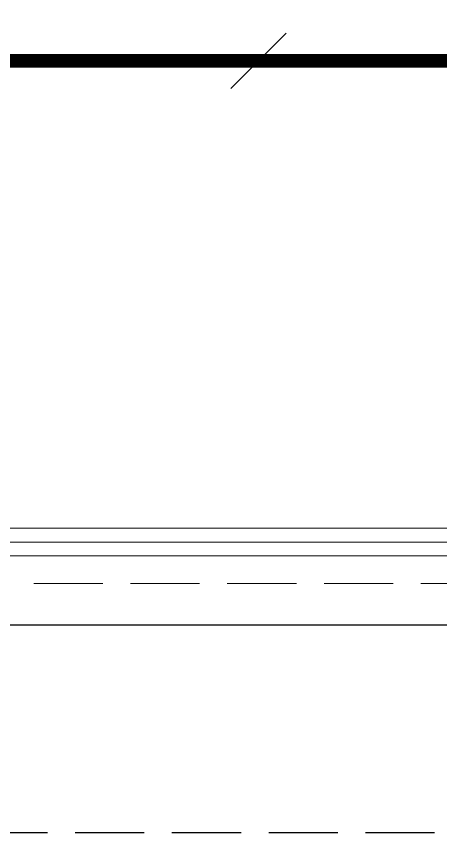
# Model space of a CAD drawing. Extents: x 2803505 to 5851001, y -1372902 to 24339.
# Drawn here: x 2975593 to 2977128, y -776762 to -773812 of the extents above; entities that cross this region are included whole.
import ezdxf

# ---------------------------------------------------------------- set-up
doc = ezdxf.new("R2010")
doc.units = 0
doc.header["$LTSCALE"] = 1000
doc.header["$MEASUREMENT"] = 0
doc.linetypes.add('CENTER2', pattern=[1.125, 0.75, -0.125, 0.125, -0.125])
doc.linetypes.add('DASH', pattern=[0.35, 0.25, -0.1])
doc.layers.get('0').update_dxf_attribs({"linetype": 'CONTINUOUS'})
for name, color, linetype in [('!!电气', 1, 'CONTINUOUS'), ('SHTLN', 4, 'CONTINUOUS'), ('WIRE-接地', 2, 'CONTINUOUS'), ('卫生间', 6, 'CONTINUOUS'), ('看线', 185, 'CONTINUOUS')]:
    doc.layers.add(name, color=color, linetype=linetype)
doc.layers.add('平面-栏杆', color=56, linetype='CONTINUOUS', lineweight=15)
doc.layers.add('平面-看线', color=252, linetype='CONTINUOUS', lineweight=15)

# ---------------------------------------------------------------- blocks, each defined once
blk = doc.blocks.new('A$C148B7D8E')
at = {"layer": '卫生间', "color": 252, "linetype": 'DASH'}
blk.add_lwpolyline([(16100, 14000), (16100, 15400), (7700, 15400), (7700, 10800), (7300, 10800), (7300, 10000), (900, 10000), (900, 9000), (-900, 9000), (-900, -900), (1750, -900), (1750, -2100), (23450, -2100), (23450, -900), (25100, -900)], dxfattribs=at)
blk = doc.blocks.new('A$C66B635E3')
at = {"layer": '平面-栏杆', "color": 252}
for points in [[(41650, 50), (46300, 50)], [(41650, 0), (46300, 0)]]:
    blk.add_lwpolyline(points, dxfattribs=at)
at = {"layer": '平面-看线', "color": 252}
blk.add_lwpolyline([(41650, 100), (46300, 100)], dxfattribs=at)
at = {"layer": '平面-看线', "color": 252, "linetype": 'DASH'}
blk.add_lwpolyline([(41650, -100), (46300, -100)], dxfattribs=at)
at = {"layer": '看线', "color": 252, "ltscale": 0.5}
blk.add_lwpolyline([(46250, -250), (41650, -250)], dxfattribs=at)
at = {"color": 252, "xscale": -1}
blk.add_blockref('A$C148B7D8E', (50100, 1100), dxfattribs=at)
blk = doc.blocks.new('$TelecSys$00000008')
blk.add_line((0.4, 0.4), (-0.4, -0.4))

msp = doc.modelspace()

# ---------------------------------------------------------------- linework, layer by layer
at = {"layer": 'WIRE-接地', "color": 2, "linetype": 'CENTER2', "const_width": 50}
msp.add_lwpolyline([(2973713.8, -764861), (2973713.8, -765659.2), (2973713.8, -766661.6), (2981910.8, -766661.6), (2981910.8, -774564.2), (2979206.7, -774564.2), (2979206.7, -773973), (2972605.5, -773973), (2972605.5, -775170.7), (2971862.5, -775170.7), (2971862.5, -775767.3), (2966958.2, -775767.3), (2966958.2, -775166.2), (2966206.5, -775166.2), (2966206.5, -773959.4), (2959608.5, -773959.4), (2959608.5, -774566.6), (2954210.6, -774566.6), (2954210.6, -773962.7), (2947608.7, -773962.7), (2947608.7, -775168.2), (2946861.9, -775168.2), (2946861.9, -775763.5), (2941954.4, -775763.5)], dxfattribs=at)

# ---------------------------------------------------------------- block references
at = {"layer": '!!电气'}
msp.add_blockref('A$C66B635E3', (2931906, -775762.1), dxfattribs=at)
at = {"layer": 'SHTLN', "color": 2, "xscale": 250, "yscale": 250, "zscale": 250, "rotation": 180}
msp.add_blockref('$TelecSys$00000008', (2976468.6, -773973), dxfattribs=at)

doc.saveas('drawing.dxf')
